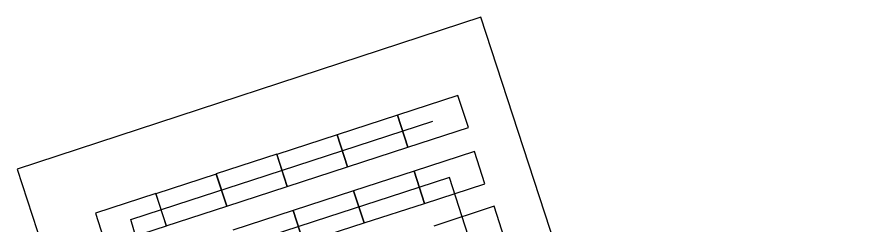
# Model space of a CAD drawing. Header units: feet. Extents: x -377 to 137, y -116 to 143.
# Drawn here: x -93.7 to -1.2, y 34 to 56.6 of the extents above; entities that cross this region are included whole.
import ezdxf

# ---------------------------------------------------------------- set-up
doc = ezdxf.new("R2010")
doc.units = ezdxf.units.FT
for name, color, linetype in [('Buildings', 7, 'CONTINUOUS'), ('Modules', 7, 'CONTINUOUS'), ('Strings', 7, 'CONTINUOUS')]:
    doc.layers.add(name, color=color, linetype=linetype)

msp = doc.modelspace()

# ---------------------------------------------------------------- linework, layer by layer
at = {"layer": 'Buildings', "color": 252}
for p, q in [((-43.454, 56.559), (-93.718, 40.119)), ((-1.2, -72.625), (-43.454, 56.559)), ((-93.718, 40.119), (-90.272, 29.586))]:
    msp.add_line(p, q, dxfattribs=at)
at = {"layer": 'Modules', "color": 254}
for p, q in [((-45.945, 48.084), (-52.491, 45.957)), ((-44.813, 44.603), (-45.945, 48.084)), ((-52.492, 45.959), (-59.038, 43.832)), ((-51.361, 42.477), (-52.492, 45.959)), ((-52.491, 45.957), (-51.36, 42.476)), ((-51.36, 42.476), (-44.813, 44.603)), ((-59.036, 43.83), (-65.583, 41.703)), ((-59.038, 43.832), (-57.907, 40.35)), ((-57.905, 40.348), (-59.036, 43.83)), ((-65.584, 41.708), (-72.13, 39.581)), ((-64.452, 38.226), (-65.584, 41.708)), ((-65.583, 41.703), (-64.451, 38.221)), ((-57.907, 40.35), (-51.361, 42.477)), ((-44.159, 42.011), (-50.705, 39.884)), ((-43.028, 38.529), (-44.159, 42.011)), ((-64.451, 38.221), (-57.905, 40.348)), ((-50.706, 39.885), (-57.253, 37.758)), ((-49.575, 36.404), (-50.706, 39.885)), ((-50.705, 39.884), (-49.574, 36.402)), ((-72.131, 39.578), (-78.677, 37.451)), ((-71, 36.097), (-72.131, 39.578)), ((-72.13, 39.581), (-70.999, 36.099)), ((-70.999, 36.099), (-64.452, 38.226)), ((-49.574, 36.402), (-43.028, 38.529)), ((-78.675, 37.453), (-85.221, 35.326)), ((-78.677, 37.451), (-77.546, 33.97)), ((-77.544, 33.971), (-78.675, 37.453)), ((-57.256, 37.76), (-63.803, 35.633)), ((-56.125, 34.278), (-57.256, 37.76)), ((-57.253, 37.758), (-56.121, 34.277)), ((-77.546, 33.97), (-71, 36.097)), ((-56.121, 34.277), (-49.575, 36.404)), ((-42.035, 36.092), (-48.577, 33.952)), ((-40.897, 32.613), (-42.035, 36.092)), ((-85.221, 35.326), (-84.09, 31.844)), ((-63.801, 35.634), (-70.347, 33.507)), ((-63.803, 35.633), (-62.672, 32.151)), ((-62.67, 32.152), (-63.801, 35.634)), ((-62.672, 32.151), (-56.125, 34.278)), ((-84.09, 31.844), (-77.544, 33.971))]:
    msp.add_line(p, q, dxfattribs=at)
at = {"layer": 'Strings', "color": 11}
for p, q in [((-55.199, 43.155), (-48.652, 45.28)), ((-61.744, 41.025), (-55.199, 43.155)), ((-68.291, 38.903), (-61.744, 41.025)), ((-74.838, 36.774), (-68.291, 38.903)), ((-46.867, 39.207), (-53.414, 37.081)), ((-41.373, 22.304), (-46.867, 39.207)), ((-53.414, 37.081), (-59.964, 34.955)), ((-81.383, 34.649), (-74.838, 36.774)), ((-79.6, 28.579), (-81.383, 34.649)), ((-59.964, 34.955), (-66.508, 32.83))]:
    msp.add_line(p, q, dxfattribs=at)

doc.saveas('drawing.dxf')
